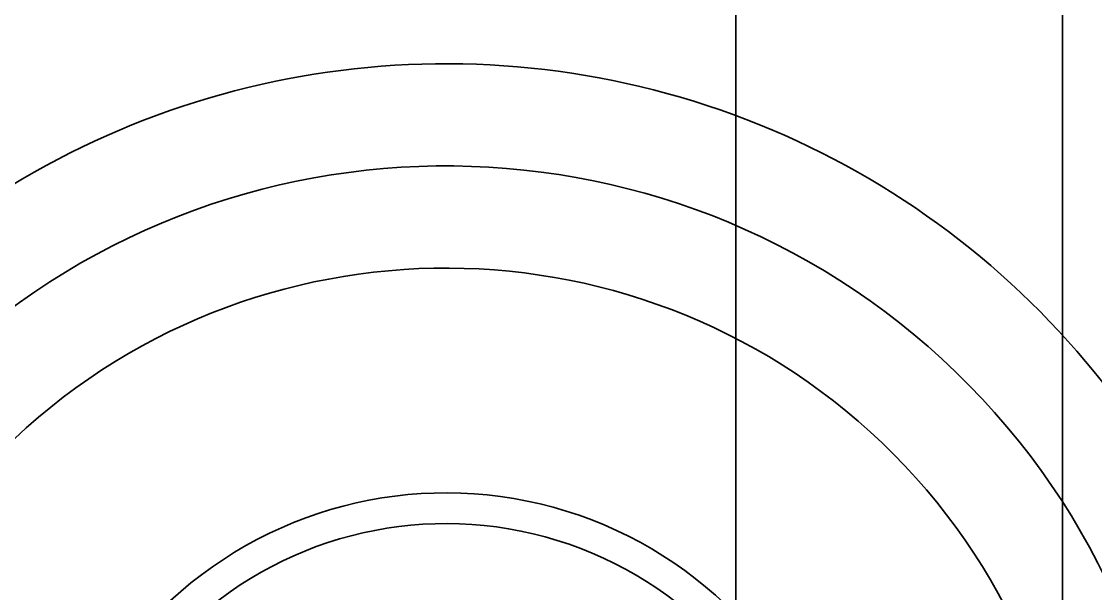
# Model space of a CAD drawing. Header units: millimetres. Extents: x -431 to 3717, y -325 to 2729.
# Drawn here: x 1366.06 to 1397.57, y 118.94 to 135.74 of the extents above; entities that cross this region are included whole.
import ezdxf

# ---------------------------------------------------------------- set-up
doc = ezdxf.new("R2010")
doc.units = ezdxf.units.MM

# ---------------------------------------------------------------- blocks, each defined once
blk = doc.blocks.new('Drawing View2')
at = {"color": 7, "linetype": 'Continuous', "lineweight": 35}
for p, q in [((1145.6, -278), (1145.6, 202)), ((1145.6, -278), (1145.6, 202)), ((1155.186, -75), (1155.186, -276.062)), ((1155.186, -75), (1155.186, -276.062))]:
    blk.add_line(p, q, dxfattribs=at)
for radius, start, end in [(24.5, 314.6585, 134.6585), (24.5, 314.6585, 134.6585), (21.5, 314.6585, 134.2993), (18.5, 314.9113, 134.6585), (24.5, 134.6585, 314.6585), (24.5, 134.6585, 314.6585), (21.5, 134.6585, 314.2993), (18.5, 134.9113, 314.6585), (11.9, 314.6585, 134.6585), (11, 314.6585, 134.6585), (11, 314.6585, 134.6585)]:
    blk.add_arc((1137.1, -228), radius, start, end, dxfattribs=at)

msp = doc.modelspace()

# ---------------------------------------------------------------- block references
at = {"color": 7, "linetype": 'Continuous', "lineweight": 35}
msp.add_blockref('Drawing View2', (241.415, 338), dxfattribs=at)

doc.saveas('drawing.dxf')
